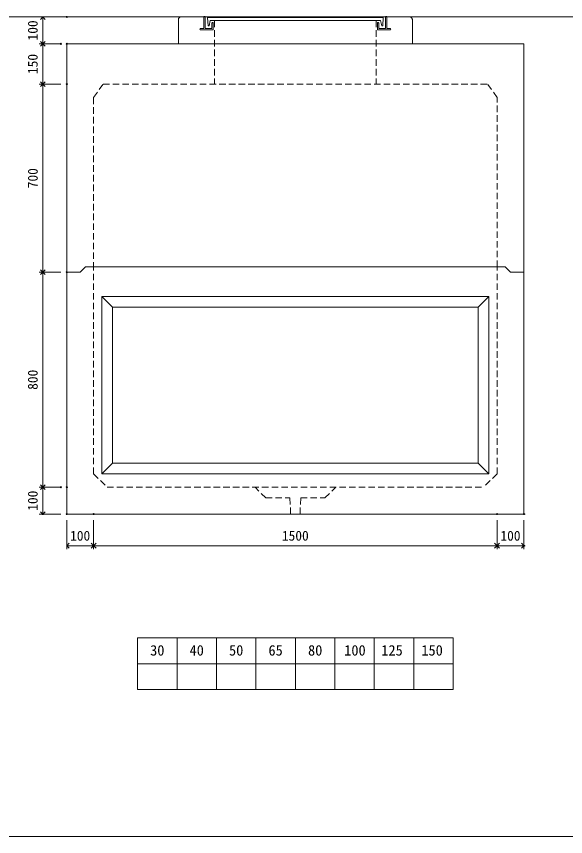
# Model space of a CAD drawing. Units: millimetres, scale not verified. Extents: x -6420 to 6420, y -3029 to 3030.
# Drawn here: x 2323 to 4365, y -2670 to 382 of the extents above; entities that cross this region are included whole.
import ezdxf
from ezdxf.enums import TextEntityAlignment as Align

# ---------------------------------------------------------------- set-up
doc = ezdxf.new("R2010")
doc.units = ezdxf.units.MM
doc.header["$LTSCALE"] = 20
doc.header["$PDMODE"] = 32
doc.header["$PDSIZE"] = 4
doc.linetypes.add('DASHED1', pattern=[1.8, 1.2, -0.6])
doc.linetypes.add('USER5', pattern=[3.185, 0.01, -3.175])
doc.layers.add('0-1_Defpoints', color=7, linetype='Continuous')
for name, color, linetype, lineweight in [('0-2_waku', 7, 'Continuous', 18), ('0-3_gaikei', 7, 'Continuous', 18), ('0-4_kakure', 7, 'DASHED1', 5), ('0-5_sunpou', 7, 'Continuous', 5), ('0-8_uchigawa', 6, 'Continuous', 18), ('0-A_futa', 3, 'Continuous', 18), ('0-B_GL', 4, 'Continuous', 18), ('0-D_文字１', 7, 'Continuous', 18)]:
    doc.layers.add(name, color=color, linetype=linetype, lineweight=lineweight)
doc.styles.add('ＭＳ ゴシック', font='')
doc.styles.get('ＭＳ ゴシック').set_extended_font_data('MS Gothic')

# ---------------------------------------------------------------- blocks, each defined once
blk = doc.blocks.new('A$C13530FD9')
at = {"layer": '0-3_gaikei'}
for p, q in [((10, 100), (95, 100)), ((775, 100), (860, 100)), ((0, 0), (0, 90)), ((870, 0), (870, 90))]:
    blk.add_line(p, q, dxfattribs=at)
for centre, radius, start, end in [((9.42, 90.58), 9.44, 86.47383, 183.52617), ((860.33, 90.33), 9.68, 358.04251, 91.95749), ((860, 90), 10, 0, 10)]:
    blk.add_arc(centre, radius, start, end, dxfattribs=at)
at = {"layer": '0-4_kakure', "linetype": 'USER5', "lineweight": 18}
for p, q in [((135, 0), (135, 86.5)), ((735, 0), (735, 86.5))]:
    blk.add_line(p, q, dxfattribs=at)
at = {"layer": '0-A_futa'}
for p, q in [((95, 100), (95, 57)), ((97, 102), (100, 102)), ((100, 102), (100, 57)), ((107.81, 97.5), (762.14, 97.5)), ((107.81, 97.5), (110.3, 67.5)), ((762.14, 97.5), (759.89, 67.5)), ((770, 102), (773, 102)), ((770, 102), (770, 57)), ((775, 100), (775, 57)), ((110.3, 67.5), (114.01, 67.5)), ((118.33, 86.5), (114.01, 67.5)), ((118.33, 86.5), (751.67, 86.5)), ((125, 77), (125, 57)), ((127, 79), (128, 79)), ((130, 77), (130, 52)), ((740, 77), (740, 52)), ((743, 79), (742, 79)), ((745, 77), (745, 57)), ((751.67, 86.5), (755.99, 67.5)), ((759.89, 67.5), (755.99, 67.5)), ((80, 55), (80, 54)), ((82, 57), (95, 57)), ((130, 52), (82, 52)), ((100, 57), (125, 57)), ((740, 52), (788, 52)), ((770, 57), (745, 57)), ((788, 57), (775, 57)), ((790, 55), (790, 54))]:
    blk.add_line(p, q, dxfattribs=at)
for centre, start, end in [((97, 100), 90, 180), ((773, 100), 0, 90), ((127, 77), 90, 180), ((128, 77), 0, 90), ((742, 77), 90, 180), ((743, 77), 0, 90), ((82, 55), 90, 180), ((82, 54), 180, 270), ((788, 55), 0, 90), ((788, 54), 270, 0)]:
    blk.add_arc(centre, 2, start, end, dxfattribs=at)
blk = doc.blocks.new('_Open90')
at = {"layer": '0-5_sunpou'}
blk.add_line((0, 0), (-1, 0), dxfattribs=at)
blk.add_lwpolyline([(-0.5, 0.5), (0, 0), (-0.5, -0.5)], dxfattribs=at)
blk = doc.blocks.new('D71')
at = {"layer": '0-1_Defpoints'}
for p in [(5093.24, 2976.83), (5004.21, 2876.83), (5093.24, 2876.83)]:
    blk.add_point(p, dxfattribs=at)
at = {"layer": '0-5_sunpou'}
for p, q in [((5071.24, 2976.83), (4991.21, 2976.83)), ((5004.21, 2958.83), (5004.21, 2894.83)), ((5071.24, 2876.83), (4991.21, 2876.83))]:
    blk.add_line(p, q, dxfattribs=at)
at = {"layer": '0-5_sunpou', "xscale": 18, "yscale": 18}
for p, rotation in [((5004.21, 2976.83), 90), ((5004.21, 2876.83), 270)]:
    blk.add_blockref('_Open90', p, dxfattribs=dict(at, rotation=rotation))
at = {"layer": '0-5_sunpou', "style": 'ＭＳ ゴシック'}
blk.add_text('100', height=36.66, rotation=90, dxfattribs=at).set_placement((4996.21, 2889.33), align=Align.BOTTOM_LEFT)
blk = doc.blocks.new('D72')
at = {"layer": '0-1_Defpoints'}
for p in [(5071.24, 2876.83), (5004.21, 2726.83), (5093.24, 2726.83)]:
    blk.add_point(p, dxfattribs=at)
at = {"layer": '0-5_sunpou'}
for p, q in [((5049.24, 2876.83), (4991.21, 2876.83)), ((5004.21, 2858.83), (5004.21, 2744.83)), ((5071.24, 2726.83), (4991.21, 2726.83))]:
    blk.add_line(p, q, dxfattribs=at)
at = {"layer": '0-5_sunpou', "xscale": 18, "yscale": 18}
for p, rotation in [((5004.21, 2876.83), 90), ((5004.21, 2726.83), 270)]:
    blk.add_blockref('_Open90', p, dxfattribs=dict(at, rotation=rotation))
at = {"layer": '0-5_sunpou', "style": 'ＭＳ ゴシック'}
blk.add_text('150', height=36.66, rotation=90, dxfattribs=at).set_placement((4996.21, 2764.33), align=Align.BOTTOM_LEFT)
blk = doc.blocks.new('D73')
at = {"layer": '0-1_Defpoints'}
for p in [(5093.24, 2726.83), (5004.21, 2026.83), (5093.24, 2026.83)]:
    blk.add_point(p, dxfattribs=at)
at = {"layer": '0-5_sunpou'}
for p, q in [((5071.24, 2726.83), (4991.21, 2726.83)), ((5004.21, 2708.83), (5004.21, 2044.83)), ((5071.24, 2026.83), (4991.21, 2026.83))]:
    blk.add_line(p, q, dxfattribs=at)
at = {"layer": '0-5_sunpou', "xscale": 18, "yscale": 18}
for p, rotation in [((5004.21, 2726.83), 90), ((5004.21, 2026.83), 270)]:
    blk.add_blockref('_Open90', p, dxfattribs=dict(at, rotation=rotation))
at = {"layer": '0-5_sunpou', "style": 'ＭＳ ゴシック'}
blk.add_text('700', height=36.66, rotation=90, dxfattribs=at).set_placement((4996.21, 2339.33), align=Align.BOTTOM_LEFT)
blk = doc.blocks.new('D50')
at = {"layer": '0-1_Defpoints'}
for p in [(5093.24, 2026.83), (5004.21, 1226.83), (5093.24, 1226.83)]:
    blk.add_point(p, dxfattribs=at)
at = {"layer": '0-5_sunpou'}
for p, q in [((5071.24, 2026.83), (4991.21, 2026.83)), ((5004.21, 2008.83), (5004.21, 1244.83)), ((5071.24, 1226.83), (4991.21, 1226.83))]:
    blk.add_line(p, q, dxfattribs=at)
at = {"layer": '0-5_sunpou', "xscale": 18, "yscale": 18}
for p, rotation in [((5004.21, 2026.83), 90), ((5004.21, 1226.83), 270)]:
    blk.add_blockref('_Open90', p, dxfattribs=dict(at, rotation=rotation))
at = {"layer": '0-5_sunpou', "style": 'ＭＳ ゴシック'}
blk.add_text('800', height=36.66, rotation=90, dxfattribs=at).set_placement((4996.21, 1589.33), align=Align.BOTTOM_LEFT)
blk = doc.blocks.new('D51')
at = {"layer": '0-1_Defpoints'}
for p in [(5071.24, 1226.83), (5004.21, 1126.83), (5093.24, 1126.83)]:
    blk.add_point(p, dxfattribs=at)
at = {"layer": '0-5_sunpou'}
for p, q in [((5049.24, 1226.83), (4991.21, 1226.83)), ((5004.21, 1208.83), (5004.21, 1144.83)), ((5071.24, 1126.83), (4991.21, 1126.83))]:
    blk.add_line(p, q, dxfattribs=at)
at = {"layer": '0-5_sunpou', "xscale": 18, "yscale": 18}
for p, rotation in [((5004.21, 1226.83), 90), ((5004.21, 1126.83), 270)]:
    blk.add_blockref('_Open90', p, dxfattribs=dict(at, rotation=rotation))
at = {"layer": '0-5_sunpou', "style": 'ＭＳ ゴシック'}
blk.add_text('100', height=36.66, rotation=90, dxfattribs=at).set_placement((4996.21, 1139.33), align=Align.BOTTOM_LEFT)
blk = doc.blocks.new('D52')
at = {"layer": '0-1_Defpoints'}
for p in [(5093.24, 1126.83), (5193.24, 1126.83), (5193.24, 1009.12)]:
    blk.add_point(p, dxfattribs=at)
at = {"layer": '0-5_sunpou'}
for p, q in [((5093.24, 1104.83), (5093.24, 996.12)), ((5193.24, 1104.83), (5193.24, 996.12)), ((5111.24, 1009.12), (5175.24, 1009.12))]:
    blk.add_line(p, q, dxfattribs=at)
at = {"layer": '0-5_sunpou', "xscale": 18, "yscale": 18, "rotation": 180}
blk.add_blockref('_Open90', (5093.24, 1009.12), dxfattribs=at)
at = {"layer": '0-5_sunpou', "xscale": 18, "yscale": 18}
blk.add_blockref('_Open90', (5193.24, 1009.12), dxfattribs=at)
at = {"layer": '0-5_sunpou', "style": 'ＭＳ ゴシック'}
blk.add_text('100', height=36.66, dxfattribs=at).set_placement((5105.74, 1017.12), align=Align.BOTTOM_LEFT)
blk = doc.blocks.new('D53')
at = {"layer": '0-1_Defpoints'}
for p in [(5193.24, 1126.83), (6693.24, 1126.83), (6693.24, 1009.12)]:
    blk.add_point(p, dxfattribs=at)
at = {"layer": '0-5_sunpou'}
for p, q in [((5193.24, 1104.83), (5193.24, 996.12)), ((6693.24, 1104.83), (6693.24, 996.12)), ((5211.24, 1009.12), (6675.24, 1009.12))]:
    blk.add_line(p, q, dxfattribs=at)
at = {"layer": '0-5_sunpou', "xscale": 18, "yscale": 18, "rotation": 180}
blk.add_blockref('_Open90', (5193.24, 1009.12), dxfattribs=at)
at = {"layer": '0-5_sunpou', "xscale": 18, "yscale": 18}
blk.add_blockref('_Open90', (6693.24, 1009.12), dxfattribs=at)
at = {"layer": '0-5_sunpou', "style": 'ＭＳ ゴシック'}
blk.add_text('1500', height=36.66, dxfattribs=at).set_placement((5893.24, 1017.12), align=Align.BOTTOM_LEFT)
blk = doc.blocks.new('D54')
at = {"layer": '0-1_Defpoints'}
for p in [(6693.24, 1126.83), (6793.24, 1126.83), (6793.24, 1009.12)]:
    blk.add_point(p, dxfattribs=at)
at = {"layer": '0-5_sunpou'}
for p, q in [((6693.24, 1104.83), (6693.24, 996.12)), ((6793.24, 1104.83), (6793.24, 996.12)), ((6711.24, 1009.12), (6775.24, 1009.12))]:
    blk.add_line(p, q, dxfattribs=at)
at = {"layer": '0-5_sunpou', "xscale": 18, "yscale": 18, "rotation": 180}
blk.add_blockref('_Open90', (6693.24, 1009.12), dxfattribs=at)
at = {"layer": '0-5_sunpou', "xscale": 18, "yscale": 18}
blk.add_blockref('_Open90', (6793.24, 1009.12), dxfattribs=at)
at = {"layer": '0-5_sunpou', "style": 'ＭＳ ゴシック'}
blk.add_text('100', height=36.66, dxfattribs=at).set_placement((6705.74, 1017.12), align=Align.BOTTOM_LEFT)

msp = doc.modelspace()

# ---------------------------------------------------------------- linework, layer by layer
at = {"layer": '0-2_waku'}
for p, q in [((2773.5, -1931.45), (2773.5, -2123.45)), ((2773.5, -1931.45), (2773.5, -2123.45)), ((2773.5, -1931.45), (2773.5, -2123.45)), ((2773.5, -1931.45), (2773.5, -2123.45)), ((2773.5, -1931.45), (3946.83, -1931.45)), ((2920.17, -1931.45), (2920.17, -2123.45)), ((3066.83, -1931.45), (3066.83, -2123.45)), ((3066.83, -1931.45), (3066.83, -2123.45)), ((3213.5, -1931.45), (3213.5, -2123.45)), ((3360.17, -1931.45), (3360.17, -2123.45)), ((3506.83, -1931.45), (3506.83, -2123.45)), ((3653.5, -1931.45), (3653.5, -2123.45)), ((3800.17, -1931.45), (3800.17, -2123.45)), ((3946.83, -1931.45), (3946.83, -2123.45)), ((2773.5, -2027.45), (3946.83, -2027.45)), ((2773.5, -2123.45), (3946.83, -2123.45)), ((-1739.83, -2670.44), (6420.17, -2670.44))]:
    msp.add_line(p, q, dxfattribs=at)
at = {"layer": '0-3_gaikei'}
for p, q in [((2510.17, 279.55), (4210.17, 279.55)), ((2510.17, 279.55), (2510.17, -570.45)), ((4210.17, 279.55), (4210.17, -570.45)), ((2510.17, -570.45), (2560.17, -570.45)), ((2510.17, -570.45), (2560.17, -570.45)), ((2510.17, -570.45), (2560.17, -570.45)), ((2510.17, -570.45), (2560.17, -570.45)), ((2510.17, -570.45), (2560.17, -570.45)), ((2510.17, -570.45), (2560.17, -570.45)), ((2510.17, -570.45), (2510.17, -1470.45)), ((2510.17, -570.45), (2560.17, -570.45)), ((2510.17, -570.45), (2560.17, -570.45)), ((2510.17, -570.45), (2560.17, -570.45)), ((2510.17, -570.45), (2560.17, -570.45)), ((2510.17, -570.45), (2560.17, -570.45)), ((2510.17, -570.45), (2560.17, -570.45)), ((2510.17, -570.45), (2560.17, -570.45)), ((2510.17, -570.45), (2560.17, -570.45)), ((2510.17, -570.45), (2560.17, -570.45)), ((2510.17, -570.45), (2560.17, -570.45)), ((2510.17, -570.45), (2560.17, -570.45)), ((2510.17, -570.45), (2560.17, -570.45)), ((2510.17, -570.45), (2560.17, -570.45)), ((2580.17, -550.45), (2560.17, -570.45)), ((2580.17, -550.45), (2560.17, -570.45)), ((2580.17, -550.45), (2560.17, -570.45)), ((2580.17, -550.45), (2560.17, -570.45)), ((2580.17, -550.45), (2560.17, -570.45)), ((2580.17, -550.45), (2560.17, -570.45)), ((2580.17, -550.45), (2560.17, -570.45)), ((2580.17, -550.45), (2560.17, -570.45)), ((2580.17, -550.45), (2560.17, -570.45)), ((2580.17, -550.45), (2560.17, -570.45)), ((2580.17, -550.45), (2560.17, -570.45)), ((2580.17, -550.45), (2560.17, -570.45)), ((2580.17, -550.45), (2560.17, -570.45)), ((2580.17, -550.45), (2560.17, -570.45)), ((2580.17, -550.45), (2560.17, -570.45)), ((2580.17, -550.45), (2560.17, -570.45)), ((2580.17, -550.45), (2560.17, -570.45)), ((2580.17, -550.45), (2560.17, -570.45)), ((2580.17, -550.45), (2560.17, -570.45)), ((2580.17, -550.45), (4140.17, -550.45)), ((2580.17, -550.45), (4140.17, -550.45)), ((2580.17, -550.45), (4140.17, -550.45)), ((2580.17, -550.45), (4140.17, -550.45)), ((2580.17, -550.45), (4140.17, -550.45)), ((2580.17, -550.45), (4140.17, -550.45)), ((2580.17, -550.45), (4140.17, -550.45)), ((2580.17, -550.45), (4140.17, -550.45)), ((2580.17, -550.45), (4140.17, -550.45)), ((2580.17, -550.45), (4140.17, -550.45)), ((2580.17, -550.45), (4140.17, -550.45)), ((2580.17, -550.45), (4140.17, -550.45)), ((2580.17, -550.45), (4140.17, -550.45)), ((2580.17, -550.45), (4140.17, -550.45)), ((2580.17, -550.45), (4140.17, -550.45)), ((2580.17, -550.45), (4140.17, -550.45)), ((2580.17, -550.45), (4140.17, -550.45)), ((2580.17, -550.45), (4140.17, -550.45)), ((2580.17, -550.45), (4140.17, -550.45)), ((4140.17, -550.45), (4160.17, -570.45)), ((4140.17, -550.45), (4160.17, -570.45)), ((4140.17, -550.45), (4160.17, -570.45)), ((4140.17, -550.45), (4160.17, -570.45)), ((4140.17, -550.45), (4160.17, -570.45)), ((4140.17, -550.45), (4160.17, -570.45)), ((4140.17, -550.45), (4160.17, -570.45)), ((4140.17, -550.45), (4160.17, -570.45)), ((4140.17, -550.45), (4160.17, -570.45)), ((4140.17, -550.45), (4160.17, -570.45)), ((4140.17, -550.45), (4160.17, -570.45)), ((4140.17, -550.45), (4160.17, -570.45)), ((4140.17, -550.45), (4160.17, -570.45)), ((4140.17, -550.45), (4160.17, -570.45)), ((4140.17, -550.45), (4160.17, -570.45)), ((4140.17, -550.45), (4160.17, -570.45)), ((4140.17, -550.45), (4160.17, -570.45)), ((4140.17, -550.45), (4160.17, -570.45)), ((4140.17, -550.45), (4160.17, -570.45)), ((4160.17, -570.45), (4210.17, -570.45)), ((4160.17, -570.45), (4210.17, -570.45)), ((4160.17, -570.45), (4210.17, -570.45)), ((4160.17, -570.45), (4210.17, -570.45)), ((4160.17, -570.45), (4210.17, -570.45)), ((4160.17, -570.45), (4210.17, -570.45)), ((4160.17, -570.45), (4210.17, -570.45)), ((4160.17, -570.45), (4210.17, -570.45)), ((4160.17, -570.45), (4210.17, -570.45)), ((4160.17, -570.45), (4210.17, -570.45)), ((4160.17, -570.45), (4210.17, -570.45)), ((4160.17, -570.45), (4210.17, -570.45)), ((4160.17, -570.45), (4210.17, -570.45)), ((4160.17, -570.45), (4210.17, -570.45)), ((4160.17, -570.45), (4210.17, -570.45)), ((4160.17, -570.45), (4210.17, -570.45)), ((4160.17, -570.45), (4210.17, -570.45)), ((4160.17, -570.45), (4210.17, -570.45)), ((4160.17, -570.45), (4210.17, -570.45)), ((4210.17, -1470.45), (4210.17, -570.45)), ((2510.17, -1470.45), (4210.17, -1470.45))]:
    msp.add_line(p, q, dxfattribs=at)
at = {"layer": '0-4_kakure'}
for p, q in [((3060.17, 366.05), (3060.17, 129.55)), ((3660.17, 366.05), (3660.17, 129.55)), ((2610.17, 79.55), (2645.17, 129.55)), ((2645.17, 129.55), (4075.17, 129.55)), ((4110.17, 79.55), (4075.17, 129.55)), ((2610.17, 79.55), (2610.17, -550.45)), ((4110.17, -550.45), (4110.17, 79.55)), ((2610.17, -1320.45), (2610.17, -550.45)), ((4110.17, -1320.45), (4110.17, -550.45)), ((2610.17, -1320.45), (2660.17, -1370.45)), ((4110.17, -1320.45), (4060.17, -1370.45)), ((2660.17, -1370.45), (4060.17, -1370.45)), ((3250.17, -1410.45), (3210.17, -1370.45)), ((3250.17, -1410.45), (3340.17, -1410.45)), ((3340.17, -1410.45), (3342.67, -1470.45)), ((3380.17, -1410.45), (3377.67, -1470.45))]:
    msp.add_line(p, q, dxfattribs=at)
msp.add_lwpolyline([(3380.17, -1410.45), (3470.17, -1410.45), (3510.17, -1370.45)], dxfattribs=at)
at = {"layer": '0-8_uchigawa'}
for p, q in [((2640.17, -660.45), (3360.17, -660.45)), ((2640.17, -660.45), (2640.17, -1320.45)), ((2680.17, -700.45), (2640.17, -660.45)), ((4080.17, -660.45), (3360.17, -660.45)), ((4040.17, -700.45), (4080.17, -660.45)), ((4080.17, -660.45), (4080.17, -1320.45)), ((4080.17, -660.45), (4080.17, -1320.45)), ((2680.17, -700.45), (2680.17, -1280.45)), ((2680.17, -700.45), (3360.17, -700.45)), ((2680.17, -700.45), (3360.17, -700.45)), ((4040.17, -700.45), (3360.17, -700.45)), ((4040.17, -700.45), (4040.17, -1280.45)), ((2680.17, -1280.45), (2640.17, -1320.45)), ((2680.17, -1280.45), (3360.17, -1280.45)), ((2640.17, -1320.45), (3360.17, -1320.45)), ((3360.86, -1321.14), (4080.17, -1320.45))]:
    msp.add_line(p, q, dxfattribs=at)
msp.add_lwpolyline([(3360.17, -1280.45), (4040.17, -1280.45), (4080.17, -1320.45)], dxfattribs=at)
at = {"layer": '0-B_GL'}
msp.add_line((-1739.83, 379.55), (6420.17, 379.55), dxfattribs=at)

# ---------------------------------------------------------------- block references
at = {"layer": '0-4_kakure'}
msp.add_blockref('A$C13530FD9', (2925.17, 279.55), dxfattribs=at)
at = {"layer": '0-5_sunpou'}
for name in ['D71', 'D72', 'D73', 'D50', 'D51', 'D52', 'D53', 'D54']:
    msp.add_blockref(name, (-2583.07, -2597.28), dxfattribs=at)

# ---------------------------------------------------------------- texts
at = {"layer": '0-D_文字１', "style": 'ＭＳ ゴシック'}
for s, p in [('30', (2820.19, -2008.54)), ('40', (2966.86, -2008.54)), ('50', (3113.52, -2008.54)), ('65', (3260.19, -2008.54)), ('80', (3407.4, -2008.54)), ('100', (3541.9, -2008.54)), ('125', (3679.75, -2008.54)), ('150', (3828.77, -2008.54))]:
    msp.add_text(s, height=39.1, dxfattribs=at).set_placement(p, align=Align.BOTTOM_LEFT)

doc.saveas('drawing.dxf')
